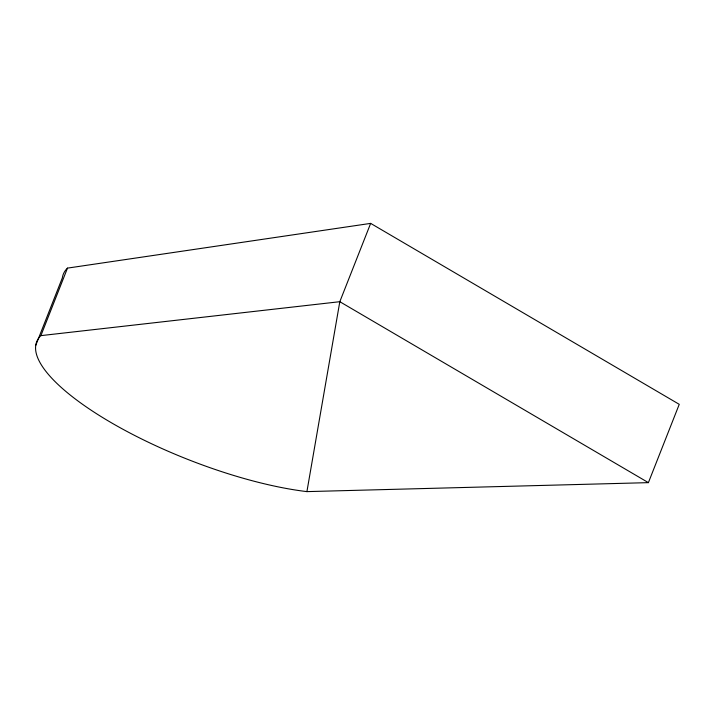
<?xml version="1.0" encoding="UTF-8"?>
<svg xmlns="http://www.w3.org/2000/svg" width="715" height="715" viewBox="0 0 715 715"><rect width="100%" height="100%" fill="white"/><g stroke="black" fill="none" stroke-linecap="round" stroke-linejoin="round"><path stroke-width="1.07" d="M306.914 491.616L339.813 301.694L370.656 223.384L679.25 404.332L648.398 482.643L306.914 491.616A183.996 54.099 21.5 0 1 110.021 421.966A183.996 54.099 21.5 0 1 40.889 335.63L67.487 268.116L370.656 223.384M35.75 345.363L62.348 277.849A183.996 54.099 21.5 0 1 67.487 268.116M40.889 335.63L339.813 301.694L648.398 482.643"/></g></svg>
